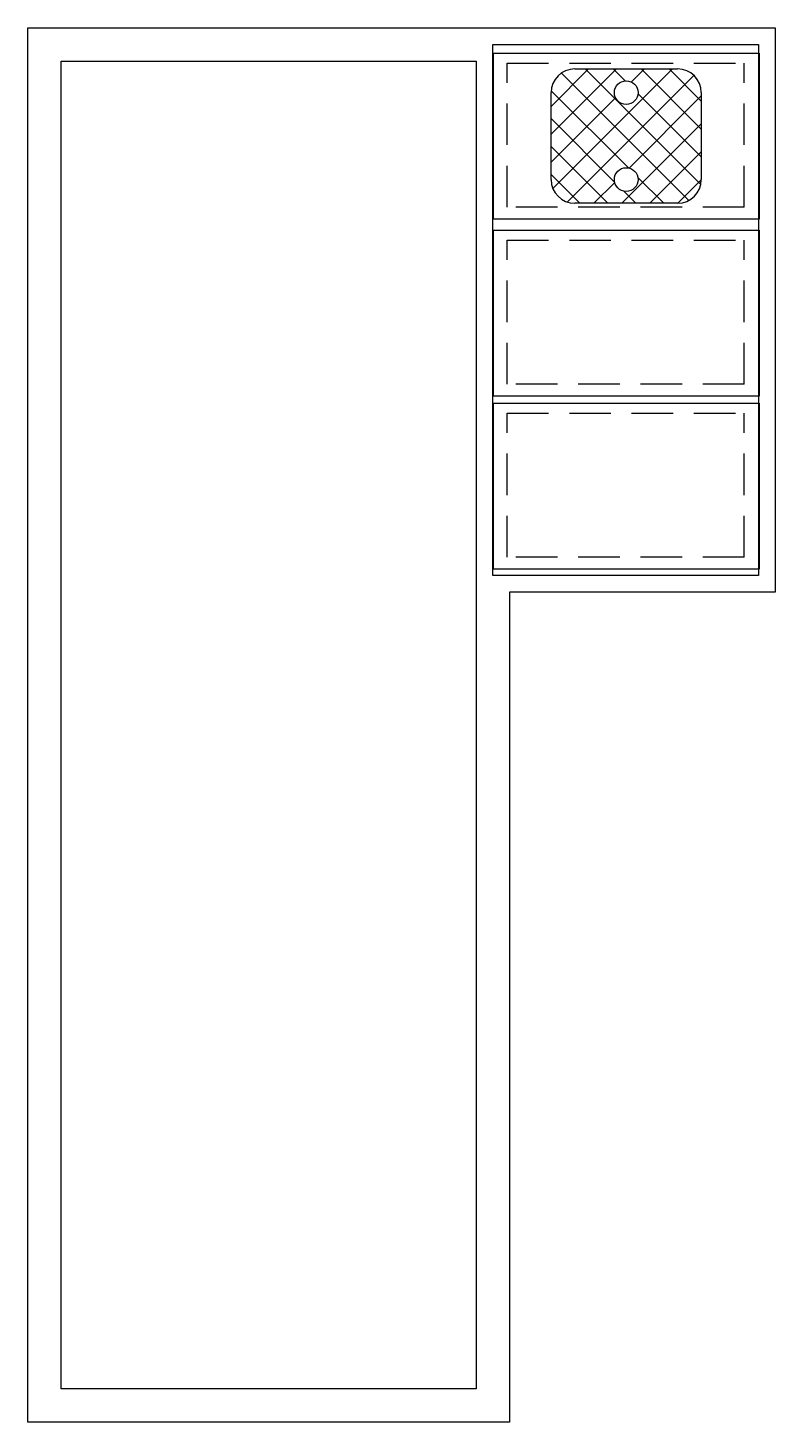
# Model space of a CAD drawing. Extents: x -2.9 to 1.6, y 0 to 8.4.
import ezdxf

# ---------------------------------------------------------------- set-up
doc = ezdxf.new("R2010")
doc.units = 0
doc.header["$MEASUREMENT"] = 0
doc.linetypes.add('HIDDEN', pattern=[0.375, 0.25, -0.125])
doc.layers.get('0').update_dxf_attribs({"linetype": 'CONTINUOUS'})
doc.layers.add('DETALHES', color=4, linetype='CONTINUOUS')

# ---------------------------------------------------------------- blocks, each defined once
blk = doc.blocks.new('*X0')
at = {"color": 0}
for p, q in [((-112.4797, 110.259), (-112.0661, 110.6726)), ((-112.4797, 110.4357), (-112.2429, 110.6726)), ((-112.4687, 109.9163), (-111.7125, 110.6726)), ((-111.6084, 109.8406), (-112.4142, 110.6465)), ((-112.3778, 109.8305), (-111.5767, 110.6316)), ((-111.5328, 109.9419), (-112.2635, 110.6726)), ((-112.0115, 110.5972), (-112.0868, 110.6726)), ((-111.9719, 110.59), (-111.8893, 110.6726)), ((-111.5297, 110.2922), (-111.91, 110.6726)), ((-111.5297, 110.469), (-111.7332, 110.6726)), ((-111.9908, 110.0463), (-112.4792, 110.5346)), ((-111.5297, 110.1155), (-111.93, 110.5158)), ((-112.4797, 110.0822), (-112.0721, 110.4897)), ((-111.9863, 110.0453), (-111.5297, 110.5019)), ((-112.078, 109.9567), (-112.4797, 110.3584)), ((-112.0322, 109.8226), (-111.5297, 110.3251)), ((-112.1206, 109.8226), (-112.4797, 110.1816)), ((-111.8554, 109.8226), (-111.5297, 110.1483)), ((-112.2974, 109.8226), (-112.4797, 110.0048)), ((-111.7671, 109.8226), (-111.931, 109.9864)), ((-112.209, 109.8226), (-112.0774, 109.9541)), ((-111.9439, 109.8226), (-112.0206, 109.8993)), ((-111.6786, 109.8226), (-111.5297, 109.9715))]:
    blk.add_line(p, q, dxfattribs=at)

msp = doc.modelspace()

# ---------------------------------------------------------------- linework, layer by layer
at = {"layer": 'DETALHES', "color": 3}
for p, q in [((-0.3, 8.4), (1.6, 8.4)), ((1.6, 8.4), (1.6, 5)), ((-0.1, 5.1), (-0.1, 8.3)), ((-0.1, 8.3), (1.5, 8.3)), ((1.5, 8.3), (1.5, 5.1)), ((0.3936, 8.1529), (1.0127, 8.1529)), ((0.2508, 7.4862), (0.2508, 8.01)), ((1.1556, 8.01), (1.1556, 7.4862)), ((1.0127, 7.3434), (0.3936, 7.3434)), ((1.5, 5.1), (-0.1, 5.1)), ((1.6, 5), (0, 5))]:
    msp.add_line(p, q, dxfattribs=at)
at = {"layer": 'DETALHES', "color": 2, "linetype": 'HIDDEN'}
for p, q in [((-0.0142, 8.1868), (1.4144, 8.1868)), ((-0.0142, 7.3196), (-0.0142, 8.1868)), ((1.4144, 7.3196), (1.4144, 8.1868)), ((1.4144, 7.3196), (-0.0142, 7.3196)), ((-0.0142, 7.1202), (1.4144, 7.1202)), ((-0.0142, 6.253), (-0.0142, 7.1202)), ((1.4144, 6.253), (1.4144, 7.1202)), ((1.4144, 6.253), (-0.0142, 6.253)), ((-0.0142, 5.2107), (-0.0142, 6.0779)), ((-0.0142, 6.0779), (1.4144, 6.0779)), ((1.4144, 5.2107), (1.4144, 6.0779)), ((1.4144, 5.2107), (-0.0142, 5.2107))]:
    msp.add_line(p, q, dxfattribs=at)
at = {"layer": 'DETALHES', "color": 3}
for points in [[(-2.9, 0), (-2.9, 8.4), (0, 8.4)], [(0, 5), (0, 0), (-2.9, 0)]]:
    msp.add_lwpolyline(points, dxfattribs=at)
for points in [[(-0.0968, 7.2481), (-0.0968, 8.2481), (1.5032, 8.2481), (1.5032, 7.2481)], [(-2.7, 0.2), (-2.7, 8.2), (-0.2, 8.2), (-0.2, 0.2)], [(-0.0968, 6.1815), (-0.0968, 7.1815), (1.5032, 7.1815), (1.5032, 6.1815)], [(-0.0968, 5.1392), (-0.0968, 6.1392), (1.5032, 6.1392), (1.5032, 5.1392)]]:
    msp.add_lwpolyline(points, close=True, dxfattribs=at)
for centre in [(0.7032, 8.01), (0.7032, 7.4862)]:
    msp.add_circle(centre, 0.0714, dxfattribs=at)
for centre, start, end in [((0.3936, 8.01), 90, 180), ((1.0127, 8.01), 0, 90), ((0.3936, 7.4862), 180, 270), ((1.0127, 7.4862), 270, 0)]:
    msp.add_arc(centre, 0.1429, start, end, dxfattribs=at)

# ---------------------------------------------------------------- block references
at = {"layer": 'DETALHES', "color": 1, "xscale": 0.9523809000000001, "yscale": 0.9523809000000001, "zscale": 0.9523809000000001}
msp.add_blockref('*X0', (107.3743, -97.2495), dxfattribs=at)

doc.saveas('drawing.dxf')
